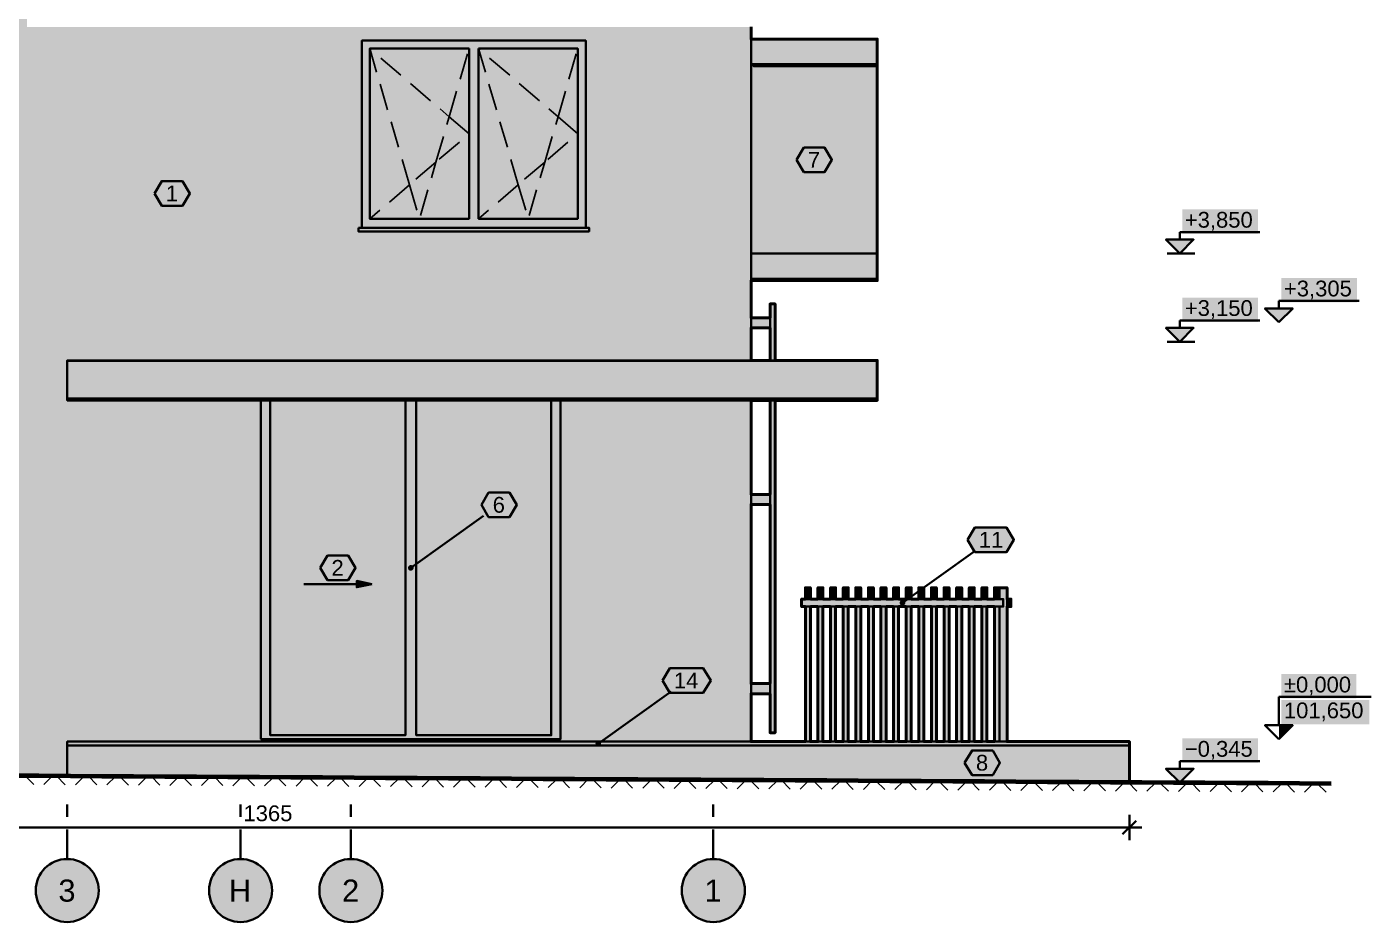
# Model space of a CAD drawing. Header units: metres. Extents: x -13 to 135, y -1 to 10.
# Drawn here: x 123.73 to 134.4, y -1.45 to 5.65 of the extents above; entities that cross this region are included whole.
import ezdxf

# ---------------------------------------------------------------- set-up
doc = ezdxf.new("R2010")
doc.units = ezdxf.units.M
doc.linetypes.add('KRESKOWA', pattern=[5.25, 4.2, -1.05])
doc.linetypes.add('PUNKTOWA', pattern=[10.5, 8.4, -1.05, 0, -1.05])
for name, color, linetype, lineweight in [('A-ELEWACJE', 7, 'Continuous', 35), ('A-KRESKOWANIE', 8, 'Continuous', 18), ('A-MASKA', 7, 'Continuous', 18), ('A-OPISY', 2, 'Continuous', 25), ('A-OSIE', 1, 'PUNKTOWA', 25), ('A-RZEDNE', 1, 'Continuous', 25), ('A-TEREN', 32, 'Continuous', 50), ('A-WYMIARY', 1, 'Continuous', 25)]:
    doc.layers.add(name, color=color, linetype=linetype, lineweight=lineweight)
doc.styles.add('PL_ARIAL', font='arial.ttf')

msp = doc.modelspace()

# ---------------------------------------------------------------- hatches: boundary and pattern name
at = {"layer": 'A-ELEWACJE', "true_color": 0xf5f4f1}
h = msp.add_hatch(color=7, dxfattribs=at)
h.paths.add_polyline_path([(121.379, 5.93), (123.179, 5.93), (123.734, 5.93), (123.734, 5.662), (123.734, 5.647), (123.754, 5.647), (129.479, 5.647), (129.479, 3.002), (124.054, 3.002), (124.054, 3), (124.054, 2.7), (124.054, 2.685), (125.591, 2.685), (125.591, 0), (127.967, 0), (127.967, 2.685), (129.479, 2.685), (129.479, -0.02), (124.054, -0.02), (124.054, -0.05), (124.054, -0.291), (123.829, -0.29), (123.579, -0.288), (123.329, -0.287), (123.079, -0.285), (122.829, -0.284), (122.579, -0.282), (122.329, -0.281), (122.079, -0.279), (121.829, -0.278), (121.579, -0.276), (121.329, -0.275), (121.079, -0.273), (120.829, -0.272), (120.579, -0.27), (120.329, -0.269), (120.129, -0.268), (120.129, 3), (120.129, 5.93)])
h.paths.add_polyline_path([(121.591, 0.904), (121.564, 0.904), (121.564, 0.875), (123.394, 0.875), (123.394, 0.904), (123.367, 0.904), (123.367, 2.388), (121.591, 2.388)], flags=0)
h.paths.add_polyline_path([(121.391, 4.054), (121.364, 4.054), (121.364, 4.025), (123.194, 4.025), (123.194, 4.054), (123.167, 4.054), (123.167, 5.538), (121.391, 5.538)], flags=0)
h.paths.add_polyline_path([(126.391, 4.054), (126.364, 4.054), (126.364, 4.025), (128.194, 4.025), (128.194, 4.054), (128.167, 4.054), (128.167, 5.538), (126.391, 5.538)], flags=0)
at = {"layer": 'A-ELEWACJE', "true_color": 0x75797c}
for points in [[(129.479, 5.55), (130.479, 5.55), (130.479, 5.35), (129.479, 5.35)], [(129.479, 3.85), (129.479, 5.35), (129.499, 5.35), (129.499, 5.335), (130.479, 5.335), (130.479, 3.85)], [(129.479, 3.85), (130.479, 3.85), (130.479, 3.65), (129.479, 3.65)]]:
    msp.add_hatch(color=7, dxfattribs=at).paths.add_polyline_path(points)
at = {"layer": 'A-ELEWACJE', "true_color": 0x6a6d70}
h = msp.add_hatch(color=7, dxfattribs=at)
h.paths.add_polyline_path([(128.167, 4.054), (126.391, 4.054), (126.391, 5.538), (128.167, 5.538)])
h.paths.add_polyline_path([(126.454, 5.475), (126.454, 4.125), (127.242, 4.125), (127.242, 5.475)], flags=0)
h.paths.add_polyline_path([(127.317, 4.125), (128.104, 4.125), (128.104, 5.475), (127.317, 5.475)], flags=0)
at = {"layer": 'A-ELEWACJE', "true_color": 0xa9c3cd}
for points in [[(127.242, 4.125), (126.454, 4.125), (126.454, 5.475), (127.242, 5.475)], [(128.104, 4.125), (127.317, 4.125), (127.317, 5.475), (128.104, 5.475)], [(126.737, 0.03), (125.664, 0.03), (125.664, 2.685), (126.737, 2.685)], [(127.894, 0.03), (126.822, 0.03), (126.822, 2.685), (127.894, 2.685)]]:
    msp.add_hatch(color=7, dxfattribs=at).paths.add_polyline_path(points)
at = {"layer": 'A-ELEWACJE', "true_color": 0xf5f4f1}
for points in [[(129.499, 5.35), (130.479, 5.35), (130.479, 5.335), (129.499, 5.335)], [(129.499, 3.65), (129.499, 3.635), (129.479, 3.635), (129.479, 3.65)], [(129.499, 3.65), (130.479, 3.65), (130.479, 3.635), (129.499, 3.635)], [(130.479, 2.685), (124.054, 2.685), (124.054, 2.7), (130.479, 2.7)]]:
    msp.add_hatch(color=7, dxfattribs=at).paths.add_polyline_path(points)
at = {"layer": 'A-ELEWACJE', "true_color": 0x75787b}
msp.add_hatch(color=7, dxfattribs=at).paths.add_polyline_path([(128.194, 4.054), (128.194, 4.025), (126.364, 4.025), (126.364, 4.054)])
at = {"layer": 'A-ELEWACJE', "true_color": 0x585e62}
for points in [[(129.629, 3.41), (129.629, 3.45), (129.669, 3.45), (129.669, 3.41), (129.669, 3.002), (129.629, 3.002)], [(129.629, 3.34), (129.629, 3.26), (129.479, 3.26), (129.479, 3.34)], [(129.629, 0.09), (129.629, 2.685), (129.669, 2.685), (129.669, 0.09), (129.669, 0.05), (129.629, 0.05)], [(129.629, 1.94), (129.629, 1.86), (129.479, 1.86), (129.479, 1.94)], [(129.479, 0.44), (129.629, 0.44), (129.629, 0.36), (129.479, 0.36)]]:
    msp.add_hatch(color=7, dxfattribs=at).paths.add_polyline_path(points)
at = {"layer": 'A-ELEWACJE', "true_color": 0x797d80}
msp.add_hatch(color=7, dxfattribs=at).paths.add_polyline_path([(130.479, 3), (124.054, 3), (124.054, 3.002), (130.479, 3.002)])
at = {"layer": 'A-ELEWACJE', "true_color": 0xbab7af}
msp.add_hatch(color=7, dxfattribs=at).paths.add_polyline_path([(124.054, 2.7), (124.054, 3), (130.479, 3), (130.479, 2.7)])
at = {"layer": 'A-ELEWACJE', "true_color": 0x6a6d70}
msp.add_hatch(color=7, dxfattribs=at).paths.add_polyline_path([(127.894, 0), (125.664, 0), (125.591, 0), (125.591, 2.685), (125.664, 2.685), (125.664, 0.03), (126.737, 0.03), (126.737, 2.685), (126.822, 2.685), (126.822, 0.03), (127.894, 0.03), (127.894, 2.685), (127.967, 2.685), (127.967, 0)])
at = {"layer": 'A-ELEWACJE', "true_color": 0x000000}
msp.add_hatch(color=7, dxfattribs=at).paths.add_polyline_path([(126.469, 1.229), (126.351, 1.204), (126.351, 1.254)])
at = {"layer": 'A-ELEWACJE', "true_color": 0xa37650}
for points in [[(129.909, 1.2), (129.949, 1.2), (129.949, 1.11), (129.909, 1.11)], [(130.009, 1.2), (130.049, 1.2), (130.049, 1.11), (130.009, 1.11)], [(130.109, 1.2), (130.149, 1.2), (130.149, 1.11), (130.109, 1.11)], [(130.209, 1.2), (130.249, 1.2), (130.249, 1.11), (130.209, 1.11)], [(130.309, 1.2), (130.349, 1.2), (130.349, 1.11), (130.309, 1.11)], [(130.409, 1.2), (130.449, 1.2), (130.449, 1.11), (130.409, 1.11)], [(130.509, 1.2), (130.549, 1.2), (130.549, 1.11), (130.509, 1.11)], [(130.609, 1.2), (130.649, 1.2), (130.649, 1.11), (130.609, 1.11)], [(130.709, 1.2), (130.749, 1.2), (130.749, 1.11), (130.709, 1.11)], [(130.809, 1.2), (130.849, 1.2), (130.849, 1.11), (130.809, 1.11)], [(130.909, 1.2), (130.949, 1.2), (130.949, 1.11), (130.909, 1.11)], [(131.009, 1.2), (131.049, 1.2), (131.049, 1.11), (131.009, 1.11)], [(131.109, 1.2), (131.149, 1.2), (131.149, 1.11), (131.109, 1.11)], [(131.209, 1.2), (131.249, 1.2), (131.249, 1.11), (131.209, 1.11)], [(131.309, 1.2), (131.349, 1.2), (131.349, 1.11), (131.309, 1.11)], [(131.409, 1.2), (131.449, 1.2), (131.449, 1.11), (131.409, 1.11)], [(131.449, 1.05), (131.479, 1.05), (131.479, 1.11), (131.449, 1.11), (131.449, 1.2), (131.509, 1.2), (131.509, 1.11), (131.509, 1.05), (131.509, -0.02), (131.449, -0.02)], [(129.909, 1.05), (129.949, 1.05), (129.949, -0.02), (129.909, -0.02)], [(130.009, 1.05), (130.049, 1.05), (130.049, -0.02), (130.009, -0.02)], [(130.109, 1.05), (130.149, 1.05), (130.149, -0.02), (130.109, -0.02)], [(130.209, 1.05), (130.249, 1.05), (130.249, -0.02), (130.209, -0.02)], [(130.309, 1.05), (130.349, 1.05), (130.349, -0.02), (130.309, -0.02)], [(130.409, 1.05), (130.449, 1.05), (130.449, -0.02), (130.409, -0.02)], [(130.509, 1.05), (130.549, 1.05), (130.549, -0.02), (130.509, -0.02)], [(130.609, 1.05), (130.649, 1.05), (130.649, -0.02), (130.609, -0.02)], [(130.709, 1.05), (130.749, 1.05), (130.749, -0.02), (130.709, -0.02)], [(130.809, 1.05), (130.849, 1.05), (130.849, -0.02), (130.809, -0.02)], [(130.909, 1.05), (130.949, 1.05), (130.949, -0.02), (130.909, -0.02)], [(131.009, 1.05), (131.049, 1.05), (131.049, -0.02), (131.009, -0.02)], [(131.109, 1.05), (131.149, 1.05), (131.149, -0.02), (131.109, -0.02)], [(131.209, 1.05), (131.249, 1.05), (131.249, -0.02), (131.209, -0.02)], [(131.309, 1.05), (131.349, 1.05), (131.349, -0.02), (131.309, -0.02)], [(131.409, 1.05), (131.449, 1.05), (131.449, -0.02), (131.409, -0.02)]]:
    msp.add_hatch(color=7, dxfattribs=at).paths.add_polyline_path(points)
at = {"layer": 'A-ELEWACJE', "true_color": 0x6b6e70}
for points in [[(129.879, 1.11), (131.479, 1.11), (131.479, 1.05), (129.879, 1.05)], [(131.509, 1.11), (131.539, 1.11), (131.539, 1.05), (131.509, 1.05)]]:
    msp.add_hatch(color=7, dxfattribs=at).paths.add_polyline_path(points)
at = {"layer": 'A-ELEWACJE', "true_color": 0x786555}
msp.add_hatch(color=7, dxfattribs=at).paths.add_polyline_path([(132.479, -0.05), (124.054, -0.05), (124.054, -0.02), (132.479, -0.02)])
at = {"layer": 'A-ELEWACJE', "true_color": 0x969087}
msp.add_hatch(color=7, dxfattribs=at).paths.add_polyline_path([(124.054, -0.05), (132.479, -0.05), (132.479, -0.342), (132.329, -0.341), (132.079, -0.339), (131.829, -0.338), (131.579, -0.336), (131.329, -0.335), (131.079, -0.333), (130.829, -0.332), (130.579, -0.33), (130.329, -0.329), (130.079, -0.327), (129.829, -0.326), (129.579, -0.324), (129.329, -0.323), (129.079, -0.321), (128.829, -0.32), (128.579, -0.318), (128.329, -0.317), (128.079, -0.315), (127.829, -0.314), (127.579, -0.312), (127.329, -0.311), (127.079, -0.309), (126.829, -0.308), (126.579, -0.306), (126.329, -0.305), (126.079, -0.303), (125.829, -0.302), (125.579, -0.3), (125.329, -0.299), (125.079, -0.297), (124.829, -0.296), (124.579, -0.294), (124.329, -0.293), (124.079, -0.291), (124.054, -0.291)])
at = {"layer": 'A-MASKA', "true_color": 0xffffff}
for points in [[(132.899, 4.007), (133.5, 4.007), (133.5, 4.2), (132.899, 4.2)], [(133.685, 3.463), (134.286, 3.463), (134.286, 3.655), (133.685, 3.655)], [(132.899, 3.308), (133.5, 3.308), (133.5, 3.5), (132.899, 3.5)], [(133.685, 0.323), (134.279, 0.323), (134.279, 0.515), (133.685, 0.515)], [(133.685, 0.118), (134.382, 0.118), (134.382, 0.31), (133.685, 0.31)], [(132.899, -0.187), (133.5, -0.187), (133.5, 0.005), (132.899, 0.005)]]:
    msp.add_hatch(color=7, dxfattribs=at).paths.add_polyline_path(points)
at = {"layer": 'A-OPISY', "true_color": 0xffffff}
for points in [[(129.839, 4.593), (129.897, 4.69), (130.061, 4.69), (130.12, 4.593), (130.061, 4.495), (129.897, 4.495)], [(124.746, 4.326), (124.804, 4.424), (124.968, 4.424), (125.027, 4.326), (124.968, 4.229), (124.804, 4.229)], [(127.339, 1.857), (127.397, 1.955), (127.561, 1.955), (127.62, 1.857), (127.561, 1.76), (127.397, 1.76)], [(131.195, 1.58), (131.253, 1.677), (131.505, 1.677), (131.564, 1.58), (131.505, 1.483), (131.253, 1.483)], [(126.06, 1.357), (126.119, 1.455), (126.283, 1.455), (126.341, 1.357), (126.283, 1.26), (126.119, 1.26)], [(128.776, 0.465), (128.834, 0.562), (129.099, 0.562), (129.158, 0.465), (129.099, 0.367), (128.834, 0.367)], [(131.172, -0.188), (131.231, -0.09), (131.395, -0.09), (131.453, -0.188), (131.395, -0.285), (131.231, -0.285)]]:
    msp.add_hatch(color=7, dxfattribs=at).paths.add_polyline_path(points)
at = {"layer": 'A-OPISY', "true_color": 0x000000}
for points in [[(126.802, 1.357), (126.801, 1.363), (126.799, 1.369), (126.795, 1.373), (126.791, 1.377), (126.785, 1.379), (126.779, 1.38), (126.773, 1.379), (126.768, 1.377), (126.763, 1.373), (126.76, 1.369), (126.758, 1.363), (126.757, 1.357), (126.758, 1.352), (126.76, 1.346), (126.763, 1.342), (126.768, 1.338), (126.773, 1.336), (126.779, 1.335), (126.785, 1.336), (126.791, 1.338), (126.795, 1.342), (126.799, 1.346), (126.801, 1.352)], [(130.702, 1.08), (130.701, 1.086), (130.699, 1.091), (130.695, 1.096), (130.691, 1.099), (130.685, 1.102), (130.679, 1.103), (130.673, 1.102), (130.668, 1.099), (130.663, 1.096), (130.66, 1.091), (130.658, 1.086), (130.657, 1.08), (130.658, 1.074), (130.66, 1.069), (130.663, 1.064), (130.668, 1.061), (130.673, 1.058), (130.679, 1.058), (130.685, 1.058), (130.691, 1.061), (130.695, 1.064), (130.699, 1.069), (130.701, 1.074)], [(128.289, -0.035), (128.289, -0.029), (128.286, -0.024), (128.283, -0.019), (128.278, -0.016), (128.273, -0.013), (128.267, -0.013), (128.261, -0.013), (128.256, -0.016), (128.251, -0.019), (128.247, -0.024), (128.245, -0.029), (128.244, -0.035), (128.245, -0.041), (128.247, -0.046), (128.251, -0.051), (128.256, -0.054), (128.261, -0.057), (128.267, -0.058), (128.273, -0.057), (128.278, -0.054), (128.283, -0.051), (128.286, -0.046), (128.289, -0.041)]]:
    msp.add_hatch(color=7, dxfattribs=at).paths.add_polyline_path(points)
at = {"layer": 'A-OSIE', "true_color": 0xffffff}
for points in [[(124.304, -1.201), (124.302, -1.169), (124.296, -1.136), (124.285, -1.106), (124.271, -1.076), (124.253, -1.049), (124.231, -1.024), (124.206, -1.003), (124.179, -0.985), (124.15, -0.97), (124.119, -0.96), (124.087, -0.953), (124.054, -0.951), (124.022, -0.953), (123.99, -0.96), (123.959, -0.97), (123.929, -0.985), (123.902, -1.003), (123.878, -1.024), (123.856, -1.049), (123.838, -1.076), (123.823, -1.106), (123.813, -1.136), (123.806, -1.169), (123.804, -1.201), (123.806, -1.234), (123.813, -1.266), (123.823, -1.297), (123.838, -1.326), (123.856, -1.353), (123.878, -1.378), (123.902, -1.4), (123.929, -1.418), (123.959, -1.432), (123.99, -1.443), (124.022, -1.449), (124.054, -1.451), (124.087, -1.449), (124.119, -1.443), (124.15, -1.432), (124.179, -1.418), (124.206, -1.4), (124.231, -1.378), (124.253, -1.353), (124.271, -1.326), (124.285, -1.297), (124.296, -1.266), (124.302, -1.234)], [(125.679, -1.201), (125.677, -1.169), (125.671, -1.136), (125.66, -1.106), (125.646, -1.076), (125.628, -1.049), (125.606, -1.024), (125.581, -1.003), (125.554, -0.985), (125.525, -0.97), (125.494, -0.96), (125.462, -0.953), (125.429, -0.951), (125.397, -0.953), (125.365, -0.96), (125.334, -0.97), (125.304, -0.985), (125.277, -1.003), (125.253, -1.024), (125.231, -1.049), (125.213, -1.076), (125.198, -1.106), (125.188, -1.136), (125.181, -1.169), (125.179, -1.201), (125.181, -1.234), (125.188, -1.266), (125.198, -1.297), (125.213, -1.326), (125.231, -1.353), (125.253, -1.378), (125.277, -1.4), (125.304, -1.418), (125.334, -1.432), (125.365, -1.443), (125.397, -1.449), (125.429, -1.451), (125.462, -1.449), (125.494, -1.443), (125.525, -1.432), (125.554, -1.418), (125.581, -1.4), (125.606, -1.378), (125.628, -1.353), (125.646, -1.326), (125.66, -1.297), (125.671, -1.266), (125.677, -1.234)], [(126.554, -1.201), (126.552, -1.169), (126.546, -1.136), (126.535, -1.106), (126.521, -1.076), (126.503, -1.049), (126.481, -1.024), (126.456, -1.003), (126.429, -0.985), (126.4, -0.97), (126.369, -0.96), (126.337, -0.953), (126.304, -0.951), (126.272, -0.953), (126.24, -0.96), (126.209, -0.97), (126.179, -0.985), (126.152, -1.003), (126.128, -1.024), (126.106, -1.049), (126.088, -1.076), (126.073, -1.106), (126.063, -1.136), (126.056, -1.169), (126.054, -1.201), (126.056, -1.234), (126.063, -1.266), (126.073, -1.297), (126.088, -1.326), (126.106, -1.353), (126.128, -1.378), (126.152, -1.4), (126.179, -1.418), (126.209, -1.432), (126.24, -1.443), (126.272, -1.449), (126.304, -1.451), (126.337, -1.449), (126.369, -1.443), (126.4, -1.432), (126.429, -1.418), (126.456, -1.4), (126.481, -1.378), (126.503, -1.353), (126.521, -1.326), (126.535, -1.297), (126.546, -1.266), (126.552, -1.234)], [(129.429, -1.201), (129.427, -1.169), (129.421, -1.136), (129.41, -1.106), (129.396, -1.076), (129.378, -1.049), (129.356, -1.024), (129.331, -1.003), (129.304, -0.985), (129.275, -0.97), (129.244, -0.96), (129.212, -0.953), (129.179, -0.951), (129.147, -0.953), (129.115, -0.96), (129.084, -0.97), (129.054, -0.985), (129.027, -1.003), (129.003, -1.024), (128.981, -1.049), (128.963, -1.076), (128.948, -1.106), (128.938, -1.136), (128.931, -1.169), (128.929, -1.201), (128.931, -1.234), (128.938, -1.266), (128.948, -1.297), (128.963, -1.326), (128.981, -1.353), (129.003, -1.378), (129.027, -1.4), (129.054, -1.418), (129.084, -1.432), (129.115, -1.443), (129.147, -1.449), (129.179, -1.451), (129.212, -1.449), (129.244, -1.443), (129.275, -1.432), (129.304, -1.418), (129.331, -1.4), (129.356, -1.378), (129.378, -1.353), (129.396, -1.326), (129.41, -1.297), (129.421, -1.266), (129.427, -1.234)]]:
    msp.add_hatch(color=7, dxfattribs=at).paths.add_polyline_path(points)
at = {"layer": 'A-RZEDNE', "true_color": 0x000000}
for points in [[(132.879, 3.85), (132.989, 3.96), (132.769, 3.96)], [(133.665, 3.305), (133.775, 3.415), (133.555, 3.415)], [(132.879, 3.15), (132.989, 3.26), (132.769, 3.26)], [(133.665, 0), (133.775, 0.11), (133.665, 0.11)], [(132.879, -0.345), (132.989, -0.235), (132.769, -0.235)]]:
    msp.add_hatch(color=7, dxfattribs=at).paths.add_polyline_path(points)

# ---------------------------------------------------------------- linework, layer by layer
at = {"layer": 'A-ELEWACJE', "lineweight": 35, "ltscale": 0.05}
for points in [[(129.479, 5.647), (129.479, 3.002)], [(129.48, 5.55), (130.479, 5.55), (130.479, 5.35), (129.48, 5.35)], [(128.167, 4.054), (128.167, 5.538), (126.391, 5.538), (126.391, 4.054)], [(127.242, 5.475), (126.454, 5.475), (126.454, 4.125), (127.242, 4.125), (127.242, 5.475)], [(127.317, 5.475), (127.317, 4.125), (128.104, 4.125), (128.104, 5.475), (127.317, 5.475)], [(130.479, 5.35), (130.479, 5.335), (129.499, 5.335), (129.499, 5.35)], [(130.479, 5.335), (130.479, 3.85)], [(126.364, 4.054), (128.194, 4.054), (128.194, 4.025), (126.364, 4.025), (126.364, 4.054)], [(129.48, 3.85), (130.479, 3.85), (130.479, 3.65), (129.48, 3.65)], [(129.499, 3.635), (129.48, 3.635)], [(130.479, 3.65), (130.479, 3.635), (129.499, 3.635), (129.499, 3.65)], [(129.629, 3.002), (129.629, 3.41), (129.629, 3.45), (129.669, 3.45), (129.669, 3.41), (129.669, 3.002)], [(129.48, 3.34), (129.629, 3.34)], [(129.629, 3.26), (129.48, 3.26)], [(130.479, 3), (124.054, 3), (124.054, 3.002), (130.479, 3.002), (130.479, 3)], [(124.054, 2.7), (124.054, 3)], [(130.479, 3), (130.479, 2.7)], [(130.479, 2.685), (124.054, 2.685), (124.054, 2.7), (130.479, 2.7), (130.479, 2.685)], [(125.591, 2.685), (125.591, 0), (127.967, 0), (127.967, 2.685)], [(125.664, 2.685), (125.664, 0.03), (126.737, 0.03), (126.737, 2.685)], [(126.822, 2.685), (126.822, 0.03), (127.894, 0.03), (127.894, 2.685)], [(129.479, 2.685), (129.479, -0.02)], [(129.669, 2.685), (129.669, 0.09), (129.669, 0.05), (129.629, 0.05), (129.629, 0.09), (129.629, 2.685)], [(129.48, 1.94), (129.629, 1.94)], [(129.629, 1.86), (129.48, 1.86)], [(125.932, 1.229), (126.369, 1.229)], [(129.909, 1.11), (129.909, 1.2), (129.949, 1.2), (129.949, 1.11)], [(130.009, 1.11), (130.009, 1.2), (130.049, 1.2), (130.049, 1.11)], [(130.109, 1.11), (130.109, 1.2), (130.149, 1.2), (130.149, 1.11)], [(130.209, 1.11), (130.209, 1.2), (130.249, 1.2), (130.249, 1.11)], [(130.309, 1.11), (130.309, 1.2), (130.349, 1.2), (130.349, 1.11)], [(130.409, 1.11), (130.409, 1.2), (130.449, 1.2), (130.449, 1.11)], [(130.509, 1.11), (130.509, 1.2), (130.549, 1.2), (130.549, 1.11)], [(130.609, 1.11), (130.609, 1.2), (130.649, 1.2), (130.649, 1.11)], [(130.709, 1.11), (130.709, 1.2), (130.749, 1.2), (130.749, 1.11)], [(130.809, 1.11), (130.809, 1.2), (130.849, 1.2), (130.849, 1.11)], [(130.909, 1.11), (130.909, 1.2), (130.949, 1.2), (130.949, 1.11)], [(131.009, 1.11), (131.009, 1.2), (131.049, 1.2), (131.049, 1.11)], [(131.109, 1.11), (131.109, 1.2), (131.149, 1.2), (131.149, 1.11)], [(131.209, 1.11), (131.209, 1.2), (131.249, 1.2), (131.249, 1.11)], [(131.309, 1.11), (131.309, 1.2), (131.349, 1.2), (131.349, 1.11)], [(131.409, 1.11), (131.409, 1.2), (131.449, 1.2), (131.449, 1.11)], [(131.45, 1.2), (131.509, 1.2), (131.509, 1.11)], [(129.879, 1.05), (129.879, 1.11), (131.479, 1.11), (131.479, 1.05), (129.879, 1.05)], [(131.509, 1.05), (131.509, 1.11), (131.539, 1.11), (131.539, 1.05), (131.509, 1.05)], [(129.909, -0.02), (129.909, 1.05)], [(129.949, 1.05), (129.949, -0.02)], [(130.009, -0.02), (130.009, 1.05)], [(130.049, 1.05), (130.049, -0.02)], [(130.109, -0.02), (130.109, 1.05)], [(130.149, 1.05), (130.149, -0.02)], [(130.209, -0.02), (130.209, 1.05)], [(130.249, 1.05), (130.249, -0.02)], [(130.309, -0.02), (130.309, 1.05)], [(130.349, 1.05), (130.349, -0.02)], [(130.409, -0.02), (130.409, 1.05)], [(130.449, 1.05), (130.449, -0.02)], [(130.509, -0.02), (130.509, 1.05)], [(130.549, 1.05), (130.549, -0.02)], [(130.609, -0.02), (130.609, 1.05)], [(130.649, 1.05), (130.649, -0.02)], [(130.709, -0.02), (130.709, 1.05)], [(130.749, 1.05), (130.749, -0.02)], [(130.809, -0.02), (130.809, 1.05)], [(130.849, 1.05), (130.849, -0.02)], [(130.909, -0.02), (130.909, 1.05)], [(130.949, 1.05), (130.949, -0.02)], [(131.009, -0.02), (131.009, 1.05)], [(131.049, 1.05), (131.049, -0.02)], [(131.109, -0.02), (131.109, 1.05)], [(131.149, 1.05), (131.149, -0.02)], [(131.209, -0.02), (131.209, 1.05)], [(131.249, 1.05), (131.249, -0.02)], [(131.309, -0.02), (131.309, 1.05)], [(131.349, 1.05), (131.349, -0.02)], [(131.409, -0.02), (131.409, 1.05)], [(131.449, 1.05), (131.449, -0.02)], [(131.509, 1.05), (131.509, -0.02)], [(129.48, 0.44), (129.629, 0.44)], [(129.629, 0.36), (129.48, 0.36)], [(132.479, -0.05), (124.054, -0.05), (124.054, -0.02), (132.479, -0.02), (132.479, -0.05)], [(124.054, -0.291), (124.054, -0.05)], [(132.479, -0.05), (132.479, -0.341)]]:
    msp.add_lwpolyline(points, dxfattribs=at)
at = {"layer": 'A-ELEWACJE', "lineweight": 50, "ltscale": 0.05}
for points in [[(129.479, 5.647), (129.479, 5.55), (130.479, 5.55), (130.479, 5.35), (130.479, 5.335), (130.479, 3.85), (130.479, 3.65), (130.479, 3.635), (129.499, 3.635), (129.479, 3.635), (129.479, 3.34), (129.629, 3.34), (129.629, 3.41), (129.629, 3.45), (129.669, 3.45), (129.669, 3.41), (129.669, 3.002), (130.479, 3.002), (130.479, 3), (130.479, 2.7), (130.479, 2.685), (129.669, 2.685), (129.669, 1.54), (129.669, 1.5), (129.669, 0.09), (129.669, 0.05), (129.629, 0.05), (129.629, 0.09), (129.629, 0.36), (129.479, 0.36), (129.479, 0), (129.479, -0.02), (129.909, -0.02), (129.909, 1.05), (129.879, 1.05), (129.879, 1.11), (129.909, 1.11), (129.909, 1.2), (129.949, 1.2), (129.949, 1.11), (130.009, 1.11), (130.009, 1.2), (130.049, 1.2), (130.049, 1.11), (130.109, 1.11), (130.109, 1.2), (130.149, 1.2), (130.149, 1.11), (130.209, 1.11), (130.209, 1.2), (130.249, 1.2), (130.249, 1.11), (130.309, 1.11), (130.309, 1.2), (130.349, 1.2), (130.349, 1.11), (130.409, 1.11), (130.409, 1.2), (130.449, 1.2), (130.449, 1.11), (130.509, 1.11), (130.509, 1.2), (130.549, 1.2), (130.549, 1.11), (130.609, 1.11), (130.609, 1.2), (130.649, 1.2), (130.649, 1.11), (130.709, 1.11), (130.709, 1.2), (130.749, 1.2), (130.749, 1.11), (130.809, 1.11), (130.809, 1.2), (130.849, 1.2), (130.849, 1.11), (130.909, 1.11), (130.909, 1.2), (130.949, 1.2), (130.949, 1.11), (131.009, 1.11), (131.009, 1.2), (131.049, 1.2), (131.049, 1.11), (131.109, 1.11), (131.109, 1.2), (131.149, 1.2), (131.149, 1.11), (131.209, 1.11), (131.209, 1.2), (131.249, 1.2), (131.249, 1.11), (131.309, 1.11), (131.309, 1.2), (131.349, 1.2), (131.349, 1.11), (131.409, 1.11), (131.409, 1.2), (131.449, 1.2), (131.509, 1.2), (131.509, 1.11), (131.539, 1.11), (131.539, 1.05), (131.509, 1.05), (131.509, -0.02), (132.479, -0.02), (132.479, -0.05), (132.479, -0.341)], [(129.629, 3.26), (129.479, 3.26), (129.479, 3.002), (129.629, 3.002), (129.629, 3.26)], [(129.629, 1.94), (129.629, 2.685), (129.479, 2.685), (129.479, 1.94), (129.629, 1.94)], [(129.629, 1.5), (129.629, 1.54), (129.629, 1.86), (129.479, 1.86), (129.479, 0.44), (129.629, 0.44), (129.629, 1.5)], [(129.949, 1.05), (129.949, -0.02), (130.009, -0.02), (130.009, 1.05), (129.949, 1.05)], [(130.049, 1.05), (130.049, -0.02), (130.109, -0.02), (130.109, 1.05), (130.049, 1.05)], [(130.149, 1.05), (130.149, -0.02), (130.209, -0.02), (130.209, 1.05), (130.149, 1.05)], [(130.249, 1.05), (130.249, -0.02), (130.309, -0.02), (130.309, 1.05), (130.249, 1.05)], [(130.349, 1.05), (130.349, -0.02), (130.409, -0.02), (130.409, 1.05), (130.349, 1.05)], [(130.509, 1.05), (130.449, 1.05), (130.449, -0.02), (130.479, -0.02), (130.509, -0.02), (130.509, 1.05)], [(130.549, 1.05), (130.549, -0.02), (130.609, -0.02), (130.609, 1.05), (130.549, 1.05)], [(130.649, 1.05), (130.649, -0.02), (130.709, -0.02), (130.709, 1.05), (130.649, 1.05)], [(130.749, 1.05), (130.749, -0.02), (130.809, -0.02), (130.809, 1.05), (130.749, 1.05)], [(130.849, 1.05), (130.849, -0.02), (130.909, -0.02), (130.909, 1.05), (130.849, 1.05)], [(130.949, 1.05), (130.949, -0.02), (131.009, -0.02), (131.009, 1.05), (130.949, 1.05)], [(131.049, 1.05), (131.049, -0.02), (131.109, -0.02), (131.109, 1.05), (131.049, 1.05)], [(131.149, 1.05), (131.149, -0.02), (131.209, -0.02), (131.209, 1.05), (131.149, 1.05)], [(131.249, 1.05), (131.249, -0.02), (131.309, -0.02), (131.309, 1.05), (131.249, 1.05)], [(131.349, 1.05), (131.349, -0.02), (131.409, -0.02), (131.409, 1.05), (131.349, 1.05)]]:
    msp.add_lwpolyline(points, dxfattribs=at)
at = {"layer": 'A-ELEWACJE', "linetype": 'KRESKOWA', "lineweight": 25, "ltscale": 0.05, "flags": 128}
for points in [[(126.769, 4.395), (126.454, 5.475), (127.084, 4.935)], [(127.084, 4.935), (127.242, 5.475)], [(127.632, 4.395), (127.317, 5.475), (127.947, 4.935)], [(127.947, 4.935), (128.104, 5.475)], [(127.084, 4.935), (127.242, 4.8), (126.979, 4.575)], [(126.979, 4.575), (127.084, 4.935)], [(127.947, 4.935), (128.104, 4.8), (127.842, 4.575)], [(127.842, 4.575), (127.947, 4.935)], [(126.979, 4.575), (126.769, 4.395)], [(126.769, 4.395), (126.848, 4.125), (126.979, 4.575)], [(127.842, 4.575), (127.632, 4.395)], [(127.632, 4.395), (127.711, 4.125), (127.842, 4.575)], [(126.769, 4.395), (126.454, 4.125)], [(127.632, 4.395), (127.317, 4.125)]]:
    msp.add_lwpolyline(points, dxfattribs=at)
at = {"layer": 'A-ELEWACJE', "lineweight": 35, "ltscale": 0.05}
msp.add_lwpolyline([(126.469, 1.229), (126.351, 1.204), (126.351, 1.254)], close=True, dxfattribs=at)
at = {"layer": 'A-KRESKOWANIE', "lineweight": 25, "ltscale": 0.05}
for points in [[(123.719, -0.289), (123.789, -0.36)], [(123.869, -0.361), (123.94, -0.29)], [(123.969, -0.291), (124.039, -0.362)], [(124.119, -0.362), (124.19, -0.292)], [(124.219, -0.292), (124.289, -0.363)], [(124.369, -0.364), (124.44, -0.293)], [(124.469, -0.294), (124.539, -0.365)], [(124.619, -0.365), (124.69, -0.295)], [(124.719, -0.295), (124.789, -0.366)], [(124.869, -0.367), (124.94, -0.296)], [(124.969, -0.297), (125.039, -0.368)], [(125.119, -0.368), (125.19, -0.298)], [(125.219, -0.298), (125.289, -0.369)], [(125.369, -0.37), (125.44, -0.299)], [(125.469, -0.3), (125.539, -0.371)], [(125.619, -0.371), (125.69, -0.301)], [(125.719, -0.301), (125.789, -0.372)], [(125.869, -0.373), (125.94, -0.302)], [(125.969, -0.303), (126.039, -0.374)], [(126.119, -0.374), (126.19, -0.304)], [(126.219, -0.304), (126.289, -0.375)], [(126.369, -0.376), (126.44, -0.305)], [(126.469, -0.306), (126.539, -0.377)], [(126.619, -0.377), (126.69, -0.307)], [(126.719, -0.307), (126.789, -0.378)], [(126.869, -0.379), (126.94, -0.308)], [(126.969, -0.309), (127.039, -0.38)], [(127.119, -0.38), (127.19, -0.31)], [(127.219, -0.31), (127.289, -0.381)], [(127.369, -0.382), (127.44, -0.311)], [(127.469, -0.312), (127.539, -0.383)], [(127.619, -0.383), (127.69, -0.313)], [(127.719, -0.313), (127.789, -0.384)], [(127.869, -0.385), (127.94, -0.314)], [(127.969, -0.315), (128.039, -0.386)], [(128.119, -0.386), (128.19, -0.316)], [(128.219, -0.316), (128.289, -0.387)], [(128.369, -0.388), (128.44, -0.317)], [(128.469, -0.318), (128.539, -0.389)], [(128.619, -0.389), (128.69, -0.319)], [(128.719, -0.319), (128.789, -0.39)], [(128.869, -0.391), (128.94, -0.32)], [(128.969, -0.321), (129.039, -0.392)], [(129.119, -0.392), (129.19, -0.322)], [(129.219, -0.322), (129.289, -0.393)], [(129.369, -0.394), (129.44, -0.323)], [(129.469, -0.324), (129.539, -0.395)], [(129.619, -0.395), (129.69, -0.325)], [(129.719, -0.325), (129.789, -0.396)], [(129.869, -0.397), (129.94, -0.326)], [(129.969, -0.327), (130.039, -0.398)], [(130.119, -0.398), (130.19, -0.328)], [(130.219, -0.328), (130.289, -0.399)], [(130.369, -0.4), (130.44, -0.329)], [(130.469, -0.33), (130.539, -0.401)], [(130.619, -0.401), (130.69, -0.331)], [(130.719, -0.331), (130.789, -0.402)], [(130.869, -0.403), (130.94, -0.332)], [(130.969, -0.333), (131.039, -0.404)], [(131.119, -0.404), (131.19, -0.334)], [(131.219, -0.334), (131.289, -0.405)], [(131.369, -0.406), (131.44, -0.335)], [(131.469, -0.336), (131.539, -0.407)], [(131.619, -0.407), (131.69, -0.337)], [(131.719, -0.337), (131.789, -0.408)], [(131.869, -0.409), (131.94, -0.338)], [(131.969, -0.339), (132.039, -0.41)], [(132.119, -0.41), (132.19, -0.34)], [(132.219, -0.34), (132.289, -0.411)], [(132.369, -0.412), (132.44, -0.341)], [(132.469, -0.342), (132.539, -0.413)], [(132.619, -0.413), (132.69, -0.343)], [(132.719, -0.343), (132.789, -0.414)], [(132.869, -0.415), (132.94, -0.344)], [(132.969, -0.345), (133.039, -0.416)], [(133.119, -0.416), (133.19, -0.346)], [(133.219, -0.346), (133.289, -0.417)], [(133.369, -0.418), (133.44, -0.347)], [(133.469, -0.348), (133.539, -0.419)], [(133.619, -0.419), (133.69, -0.349)], [(133.719, -0.349), (133.789, -0.42)], [(133.869, -0.421), (133.94, -0.35)], [(133.969, -0.351), (134.039, -0.422)]]:
    msp.add_lwpolyline(points, dxfattribs=at)
at = {"layer": 'A-OPISY', "lineweight": 35, "ltscale": 0.05}
for points in [[(129.839, 4.593), (129.897, 4.69), (130.061, 4.69), (130.12, 4.593), (130.061, 4.495), (129.897, 4.495)], [(124.746, 4.326), (124.804, 4.424), (124.968, 4.424), (125.027, 4.326), (124.968, 4.229), (124.804, 4.229)], [(127.339, 1.857), (127.397, 1.955), (127.561, 1.955), (127.62, 1.857), (127.561, 1.76), (127.397, 1.76)], [(131.195, 1.58), (131.253, 1.677), (131.505, 1.677), (131.564, 1.58), (131.505, 1.483), (131.253, 1.483)], [(126.06, 1.357), (126.119, 1.455), (126.283, 1.455), (126.341, 1.357), (126.283, 1.26), (126.119, 1.26)], [(128.776, 0.465), (128.834, 0.562), (129.099, 0.562), (129.158, 0.465), (129.099, 0.367), (128.834, 0.367)], [(131.172, -0.188), (131.231, -0.09), (131.395, -0.09), (131.453, -0.188), (131.395, -0.285), (131.231, -0.285)]]:
    msp.add_lwpolyline(points, close=True, dxfattribs=at)
for points in [[(126.779, 1.357), (127.357, 1.77)], [(130.679, 1.08), (131.257, 1.493)], [(128.267, -0.035), (128.845, 0.378)]]:
    msp.add_lwpolyline(points, dxfattribs=at)
at = {"layer": 'A-OSIE', "linetype": 'PUNKTOWA', "lineweight": 35, "ltscale": 0.027778, "flags": 128}
for points in [[(124.054, -0.951), (124.054, -0.426)], [(125.429, -0.951), (125.429, -0.426)], [(126.304, -0.951), (126.304, -0.426)], [(129.179, -0.951), (129.179, -0.426)]]:
    msp.add_lwpolyline(points, dxfattribs=at)
at = {"layer": 'A-OSIE', "linetype": 'Continuous', "lineweight": 35, "ltscale": 0.05}
for centre in [(124.054, -1.201), (125.429, -1.201), (126.304, -1.201), (129.179, -1.201)]:
    msp.add_circle(centre, 0.25, dxfattribs=at)
at = {"layer": 'A-RZEDNE', "lineweight": 35, "ltscale": 0.05}
for points in [[(132.879, 3.85), (132.989, 3.96), (132.769, 3.96)], [(133.665, 3.305), (133.775, 3.415), (133.555, 3.415)], [(132.879, 3.15), (132.989, 3.26), (132.769, 3.26)], [(133.665, 0), (133.775, 0.11), (133.555, 0.11)], [(132.879, -0.345), (132.989, -0.235), (132.769, -0.235)]]:
    msp.add_lwpolyline(points, close=True, dxfattribs=at)
for points in [[(132.879, 3.96), (132.879, 4.02)], [(132.879, 4.02), (133.515, 4.02)], [(132.779, 3.85), (132.999, 3.85)], [(133.665, 3.415), (133.665, 3.475)], [(133.665, 3.475), (134.301, 3.475)], [(132.879, 3.26), (132.879, 3.32)], [(132.879, 3.32), (133.515, 3.32)], [(132.779, 3.15), (132.999, 3.15)], [(133.665, 0.11), (133.665, 0.335)], [(133.665, 0.335), (134.397, 0.335)], [(132.879, -0.235), (132.879, -0.175)], [(132.879, -0.175), (133.515, -0.175)], [(132.779, -0.345), (132.999, -0.345)]]:
    msp.add_lwpolyline(points, dxfattribs=at)
at = {"layer": 'A-TEREN', "lineweight": 140, "ltscale": 0.05}
msp.add_lwpolyline([(123.579, -0.288), (123.829, -0.29), (124.079, -0.291), (124.329, -0.293), (124.579, -0.294), (124.829, -0.296), (125.079, -0.297), (125.329, -0.299), (125.579, -0.3), (125.829, -0.302), (126.079, -0.303), (126.329, -0.305), (126.579, -0.306), (126.829, -0.308), (127.079, -0.309), (127.329, -0.311), (127.579, -0.312), (127.829, -0.314), (128.079, -0.315), (128.329, -0.317), (128.579, -0.318), (128.829, -0.32), (129.079, -0.321), (129.329, -0.323), (129.579, -0.324), (129.829, -0.326), (130.079, -0.327), (130.329, -0.329), (130.579, -0.33), (130.829, -0.332), (131.079, -0.333), (131.329, -0.335), (131.579, -0.336), (131.829, -0.338), (132.079, -0.339), (132.329, -0.341), (132.579, -0.342), (132.829, -0.344), (133.079, -0.345), (133.329, -0.347), (133.579, -0.348), (133.829, -0.35), (134.079, -0.351)], dxfattribs=at)
at = {"layer": 'A-WYMIARY', "lineweight": 35, "ltscale": 0.05}
for points in [[(132.479, -0.601), (132.479, -0.801)], [(118.729, -0.701), (132.579, -0.701)], [(132.426, -0.754), (132.532, -0.648)]]:
    msp.add_lwpolyline(points, dxfattribs=at)

# ---------------------------------------------------------------- texts
at = {"layer": 'A-OPISY', "style": 'PL_ARIAL'}
for s, p in [('7', (129.929, 4.53)), ('1', (124.836, 4.264)), ('6', (127.429, 1.795)), ('11', (131.285, 1.518)), ('2', (126.15, 1.295)), ('14', (128.866, 0.402)), ('8', (131.262, -0.25))]:
    msp.add_text(s, height=0.125, dxfattribs=at).set_placement(p)
at = {"layer": 'A-OSIE', "style": 'PL_ARIAL'}
for s, p in [('3', (123.984, -1.289)), ('H', (125.337, -1.289)), ('2', (126.234, -1.289)), ('1', (129.109, -1.289))]:
    msp.add_text(s, height=0.175, dxfattribs=at).set_placement(p)
at = {"layer": 'A-RZEDNE', "style": 'PL_ARIAL'}
for s, p in [('+3,850', (132.919, 4.055)), ('+3,305', (133.705, 3.51)), ('+3,150', (132.919, 3.355)), ('±0,000', (133.705, 0.37)), ('101,650', (133.705, 0.165)), ('−0,345', (132.919, -0.14))]:
    msp.add_text(s, height=0.125, dxfattribs=at).set_placement(p)
at = {"layer": 'A-WYMIARY', "style": 'PL_ARIAL'}
msp.add_text('1365', height=0.125, dxfattribs=at).set_placement((125.452, -0.651))

doc.saveas('drawing.dxf')
